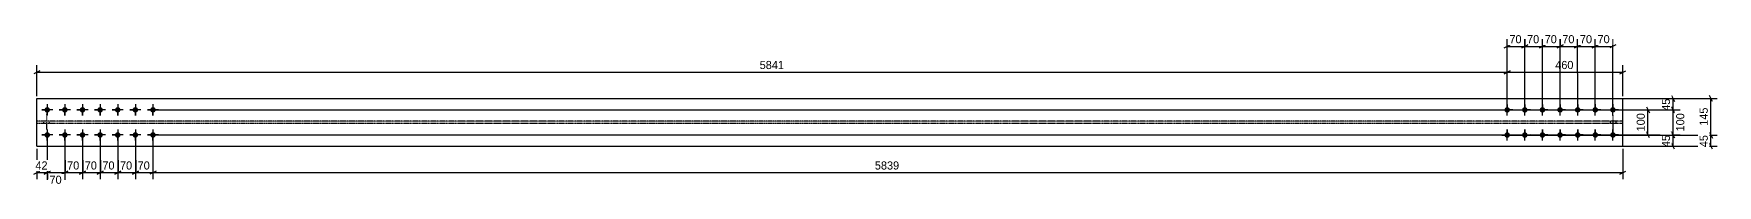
# Model space of a CAD drawing. Header units: millimetres. Extents: x 32 to 18607, y 26 to 1158.
# Drawn here: x 32 to 6720, y 26 to 630 of the extents above; entities that cross this region are included whole.
import ezdxf

# ---------------------------------------------------------------- set-up
doc = ezdxf.new("R2010")
doc.units = ezdxf.units.MM
doc.linetypes.add('DXK_LINE_DOT2', pattern=[3.9198, 1.9599, -1.9599])
doc.linetypes.add('DXK_LINE_DOT4', pattern=[0.9408, 0.4704, -0.4704])
doc.styles.add('Comic Sans MS', font='COMIC.TTF', dxfattribs={"height": 0.2})

msp = doc.modelspace()

# ---------------------------------------------------------------- hatches: boundary and pattern name
at = {"linetype": 'Continuous'}
for points in [[(85.9, 315.4, -1), (85.9, 337.4, -1)], [(155.9, 315.4, -1), (155.9, 337.4, -1)], [(225.9, 315.4, -1), (225.9, 337.4, -1)], [(295.9, 315.4, -1), (295.9, 337.4, -1)], [(365.9, 315.4, -1), (365.9, 337.4, -1)], [(435.9, 315.4, -1), (435.9, 337.4, -1)], [(505.9, 315.4, -1), (505.9, 337.4, -1)], [(5884.9, 337.2, -1), (5884.9, 315.2, -1)], [(5954.9, 337.2, -1), (5954.9, 315.2, -1)], [(6024.9, 337.3, -1), (6024.9, 315.3, -1)], [(6094.9, 337.3, -1), (6094.9, 315.3, -1)], [(6164.9, 337.3, -1), (6164.9, 315.3, -1)], [(6234.9, 337.4, -1), (6234.9, 315.4, -1)], [(6304.9, 337.4, -1), (6304.9, 315.4, -1)], [(85.9, 215.4, -1), (85.9, 237.4, -1)], [(155.9, 215.4, -1), (155.9, 237.4, -1)], [(225.9, 215.4, -1), (225.9, 237.4, -1)], [(295.9, 215.4, -1), (295.9, 237.4, -1)], [(365.9, 215.4, -1), (365.9, 237.4, -1)], [(435.9, 215.4, -1), (435.9, 237.4, -1)], [(505.9, 215.4, -1), (505.9, 237.4, -1)], [(5885, 237.2, -1), (5885, 215.2, -1)], [(5955, 237.2, -1), (5955, 215.2, -1)], [(6025, 237.3, -1), (6025, 215.3, -1)], [(6095, 237.3, -1), (6095, 215.3, -1)], [(6165, 237.3, -1), (6165, 215.3, -1)], [(6235, 237.4, -1), (6235, 215.4, -1)], [(6305, 237.4, -1), (6305, 215.4, -1)]]:
    msp.add_hatch(color=3, dxfattribs=at).paths.add_polyline_path(points)

# ---------------------------------------------------------------- linework, layer by layer
at = {"color": 8, "linetype": 'Continuous'}
for p, q in [((5884.9, 336.2), (5884.8, 607.4)), ((5954.9, 336.2), (5954.8, 607.4)), ((6024.9, 336.3), (6024.8, 607.5)), ((6094.9, 336.3), (6094.8, 607.5)), ((6164.9, 336.3), (6164.8, 607.5)), ((6234.9, 336.4), (6234.8, 607.6)), ((6304.9, 336.4), (6304.8, 607.6)), ((5872.8, 573), (5896.8, 585)), ((5942.8, 573), (5966.8, 585)), ((5954.8, 579), (6024.8, 579.1)), ((6036.8, 585.1), (6012.8, 573.1)), ((6082.8, 573.1), (6106.8, 585.1)), ((6094.8, 579.1), (6164.8, 579.1)), ((6176.8, 585.1), (6152.8, 573.1)), ((6246.8, 585.2), (6222.8, 573.2)), ((6316.8, 585.2), (6292.8, 573.2)), ((56, 482.4), (32, 470.4)), ((44, 381.4), (44, 504.8)), ((44, 476.4), (5884.9, 476.4)), ((5872.9, 470.4), (5896.9, 482.4)), ((5896.9, 482.4), (5872.9, 470.4)), ((5884.9, 336.2), (5884.9, 504.8)), ((5884.9, 336.2), (5884.9, 504.8)), ((5884.9, 476.4), (6344.8, 476.4)), ((6332.8, 470.4), (6356.8, 482.4)), ((6344.8, 381.4), (6344.8, 504.8)), ((515.9, 371.4), (6569.6, 371.4)), ((6438, 338.5), (6450, 314.5)), ((6538, 383.4), (6550, 359.4)), ((6550, 314.4), (6538, 338.4)), ((6544, 326.4), (6544, 371.4)), ((6700, 359.4), (6688, 383.4)), ((6694, 226.2), (6694, 371.4)), ((6314.9, 326.4), (6469.6, 326.5)), ((6444, 226.5), (6444, 326.5)), ((85.9, 216.4), (85.9, 48)), ((155.9, 216.4), (155.9, 50.8)), ((225.9, 216.4), (225.9, 50.8)), ((295.9, 216.4), (295.9, 50.8)), ((365.9, 216.4), (365.9, 50.8)), ((435.9, 216.4), (435.9, 50.8)), ((505.9, 216.4), (505.9, 50.8)), ((505.9, 216.4), (505.9, 50.8)), ((6315, 226.4), (6469.6, 226.5)), ((6450, 214.5), (6438, 238.5)), ((6550, 214.4), (6538, 238.4)), ((6688, 238.2), (6700, 214.2)), ((44, 171.4), (44, 50.8)), ((515.9, 181.4), (6569.6, 181.4)), ((6344.8, 171.4), (6344.8, 50.8)), ((6550, 169.4), (6538, 193.4)), ((6700, 169.4), (6688, 193.4)), ((73.9, 70.4), (97.9, 82.4)), ((143.9, 70.4), (167.9, 82.4)), ((213.9, 70.4), (237.9, 82.4)), ((283.9, 70.4), (307.9, 82.4)), ((353.9, 70.4), (377.9, 82.4)), ((423.9, 70.4), (447.9, 82.4)), ((435.9, 76.4), (505.9, 76.4)), ((517.9, 82.4), (493.9, 70.4)), ((517.9, 82.4), (493.9, 70.4)), ((505.9, 76.4), (6344.8, 76.4)), ((6332.8, 70.4), (6356.8, 82.4))]:
    msp.add_line(p, q, dxfattribs=at)
at = {"color": 7, "linetype": 'Continuous'}
for p, q in [((44, 181.4), (44, 371.4)), ((44, 371.4), (6344.5, 371.4)), ((6344.6, 181.4), (6344.5, 371.4)), ((6344.5, 281.1), (6344.8, 281.1)), ((6344.5, 271.7), (6344.8, 271.7)), ((6344.8, 271.7), (6344.8, 281.1)), ((44, 181.4), (6344.6, 181.4))]:
    msp.add_line(p, q, dxfattribs=at)
at = {"color": 3, "linetype": 'Continuous'}
for p, q in [((85.9, 348.4), (85.9, 304.4)), ((85.9, 348.4), (85.9, 333.7)), ((155.9, 348.4), (155.9, 304.4)), ((155.9, 348.4), (155.9, 333.7)), ((225.9, 348.4), (225.9, 304.4)), ((225.9, 348.4), (225.9, 333.7)), ((295.9, 348.4), (295.9, 304.4)), ((295.9, 348.4), (295.9, 333.7)), ((365.9, 348.4), (365.9, 304.4)), ((365.9, 348.4), (365.9, 333.7)), ((435.9, 348.4), (435.9, 304.4)), ((435.9, 348.4), (435.9, 333.7)), ((505.9, 348.4), (505.9, 304.4)), ((505.9, 348.4), (505.9, 333.7)), ((5884.9, 304.2), (5884.9, 348.2)), ((5884.9, 348.2), (5884.9, 333.6)), ((5954.9, 304.2), (5954.9, 348.2)), ((5954.9, 348.2), (5954.9, 333.6)), ((6024.9, 304.3), (6024.9, 348.3)), ((6024.9, 348.3), (6024.9, 333.6)), ((6094.9, 304.3), (6094.9, 348.3)), ((6094.9, 348.3), (6094.9, 333.7)), ((6164.9, 304.3), (6164.9, 348.3)), ((6164.9, 348.3), (6164.9, 333.7)), ((6234.9, 304.4), (6234.9, 348.4)), ((6234.9, 348.4), (6234.9, 333.7)), ((6304.9, 304.4), (6304.9, 348.4)), ((6304.9, 348.4), (6304.9, 333.7)), ((107.9, 326.4), (63.9, 326.4)), ((63.9, 326.4), (78.6, 326.4)), ((85.9, 304.4), (85.9, 319.1)), ((107.9, 326.4), (93.3, 326.4)), ((177.9, 326.4), (133.9, 326.4)), ((133.9, 326.4), (148.6, 326.4)), ((155.9, 304.4), (155.9, 319.1)), ((177.9, 326.4), (163.3, 326.4)), ((247.9, 326.4), (203.9, 326.4)), ((203.9, 326.4), (218.6, 326.4)), ((225.9, 304.4), (225.9, 319.1)), ((247.9, 326.4), (233.3, 326.4)), ((317.9, 326.4), (273.9, 326.4)), ((273.9, 326.4), (288.6, 326.4)), ((295.9, 304.4), (295.9, 319.1)), ((317.9, 326.4), (303.3, 326.4)), ((387.9, 326.4), (343.9, 326.4)), ((343.9, 326.4), (358.6, 326.4)), ((365.9, 304.4), (365.9, 319.1)), ((387.9, 326.4), (373.3, 326.4)), ((457.9, 326.4), (413.9, 326.4)), ((413.9, 326.4), (428.6, 326.4)), ((435.9, 304.4), (435.9, 319.1)), ((457.9, 326.4), (443.3, 326.4)), ((527.9, 326.4), (483.9, 326.4)), ((483.9, 326.4), (498.6, 326.4)), ((505.9, 304.4), (505.9, 319.1)), ((527.9, 326.4), (513.3, 326.4)), ((5862.9, 326.2), (5906.9, 326.2)), ((5862.9, 326.2), (5877.6, 326.2)), ((5884.9, 304.2), (5884.9, 318.9)), ((5906.9, 326.2), (5892.3, 326.2)), ((5932.9, 326.2), (5976.9, 326.3)), ((5932.9, 326.2), (5947.6, 326.2)), ((5954.9, 304.2), (5954.9, 318.9)), ((5976.9, 326.3), (5962.3, 326.2)), ((6002.9, 326.3), (6046.9, 326.3)), ((6002.9, 326.3), (6017.6, 326.3)), ((6024.9, 304.3), (6024.9, 318.9)), ((6046.9, 326.3), (6032.3, 326.3)), ((6072.9, 326.3), (6116.9, 326.3)), ((6072.9, 326.3), (6087.6, 326.3)), ((6094.9, 304.3), (6094.9, 319)), ((6116.9, 326.3), (6102.3, 326.3)), ((6142.9, 326.3), (6186.9, 326.3)), ((6142.9, 326.3), (6157.6, 326.3)), ((6164.9, 304.3), (6164.9, 319)), ((6186.9, 326.3), (6172.3, 326.3)), ((6212.9, 326.4), (6256.9, 326.4)), ((6212.9, 326.4), (6227.6, 326.4)), ((6234.9, 304.4), (6234.9, 319)), ((6256.9, 326.4), (6242.3, 326.4)), ((6282.9, 326.4), (6326.9, 326.4)), ((6282.9, 326.4), (6297.6, 326.4)), ((6304.9, 304.4), (6304.9, 319.1)), ((6326.9, 326.4), (6312.3, 326.4)), ((107.9, 226.4), (63.9, 226.4)), ((63.9, 226.4), (78.6, 226.4)), ((85.9, 248.4), (85.9, 204.4)), ((85.9, 248.4), (85.9, 233.7)), ((85.9, 204.4), (85.9, 219.1)), ((107.9, 226.4), (93.3, 226.4)), ((177.9, 226.4), (133.9, 226.4)), ((133.9, 226.4), (148.6, 226.4)), ((155.9, 248.4), (155.9, 204.4)), ((155.9, 248.4), (155.9, 233.7)), ((155.9, 204.4), (155.9, 219.1)), ((177.9, 226.4), (163.3, 226.4)), ((247.9, 226.4), (203.9, 226.4)), ((203.9, 226.4), (218.6, 226.4)), ((225.9, 248.4), (225.9, 204.4)), ((225.9, 248.4), (225.9, 233.7)), ((225.9, 204.4), (225.9, 219.1)), ((247.9, 226.4), (233.3, 226.4)), ((317.9, 226.4), (273.9, 226.4)), ((273.9, 226.4), (288.6, 226.4)), ((295.9, 248.4), (295.9, 204.4)), ((295.9, 248.4), (295.9, 233.7)), ((295.9, 204.4), (295.9, 219.1)), ((317.9, 226.4), (303.3, 226.4)), ((387.9, 226.4), (343.9, 226.4)), ((343.9, 226.4), (358.6, 226.4)), ((365.9, 248.4), (365.9, 204.4)), ((365.9, 248.4), (365.9, 233.7)), ((365.9, 204.4), (365.9, 219.1)), ((387.9, 226.4), (373.3, 226.4)), ((457.9, 226.4), (413.9, 226.4)), ((413.9, 226.4), (428.6, 226.4)), ((435.9, 248.4), (435.9, 204.4)), ((435.9, 248.4), (435.9, 233.7)), ((435.9, 204.4), (435.9, 219.1)), ((457.9, 226.4), (443.3, 226.4)), ((527.9, 226.4), (483.9, 226.4)), ((483.9, 226.4), (498.6, 226.4)), ((505.9, 248.4), (505.9, 204.4)), ((505.9, 248.4), (505.9, 233.7)), ((505.9, 204.4), (505.9, 219.1)), ((527.9, 226.4), (513.3, 226.4)), ((5863, 226.2), (5907, 226.2)), ((5863, 226.2), (5877.6, 226.2)), ((5885, 204.2), (5885, 248.2)), ((5885, 248.2), (5885, 233.6)), ((5885, 204.2), (5885, 218.9)), ((5907, 226.2), (5892.3, 226.2)), ((5933, 226.2), (5977, 226.3)), ((5933, 226.2), (5947.6, 226.2)), ((5955, 204.2), (5955, 248.2)), ((5955, 248.2), (5955, 233.6)), ((5955, 204.2), (5955, 218.9)), ((5977, 226.3), (5962.3, 226.2)), ((6003, 226.3), (6047, 226.3)), ((6003, 226.3), (6017.6, 226.3)), ((6025, 204.3), (6025, 248.3)), ((6025, 248.3), (6025, 233.6)), ((6025, 204.3), (6025, 218.9)), ((6047, 226.3), (6032.3, 226.3)), ((6073, 226.3), (6117, 226.3)), ((6073, 226.3), (6087.6, 226.3)), ((6095, 204.3), (6095, 248.3)), ((6095, 248.3), (6095, 233.7)), ((6095, 204.3), (6095, 219)), ((6117, 226.3), (6102.3, 226.3)), ((6143, 226.3), (6187, 226.3)), ((6143, 226.3), (6157.6, 226.3)), ((6165, 204.3), (6165, 248.3)), ((6165, 248.3), (6165, 233.7)), ((6165, 204.3), (6165, 219)), ((6187, 226.3), (6172.3, 226.3)), ((6213, 226.4), (6257, 226.4)), ((6213, 226.4), (6227.6, 226.4)), ((6235, 204.4), (6235, 248.4)), ((6235, 248.4), (6235, 233.7)), ((6235, 204.4), (6235, 219)), ((6257, 226.4), (6242.3, 226.4)), ((6283, 226.4), (6327, 226.4)), ((6283, 226.4), (6297.6, 226.4)), ((6305, 204.4), (6305, 248.4)), ((6305, 248.4), (6305, 233.7)), ((6305, 204.4), (6305, 219.1)), ((6327, 226.4), (6312.3, 226.4))]:
    msp.add_line(p, q, dxfattribs=at)
at = {"color": 7, "linetype": 'DXK_LINE_DOT4'}
for p, q in [((6344.8, 281.1), (44, 281.1)), ((6344.8, 271.7), (44, 271.7))]:
    msp.add_line(p, q, dxfattribs=at)
at = {"color": 3, "linetype": 'DXK_LINE_DOT2'}
for p, q in [((72.5, 271.7), (72.5, 281.1)), ((72.5, 271.7), (72.5, 281.1)), ((72.5, 271.7), (72.5, 281.1)), ((72.5, 271.7), (72.5, 281.1)), ((72.5, 271.7), (72.5, 281.1)), ((84, 248.5), (84, 311.7)), ((84, 248.5), (84, 311.7)), ((84, 248.5), (84, 311.7)), ((84, 248.5), (84, 311.7)), ((84, 248.5), (84, 311.7)), ((95.5, 271.7), (95.5, 281.1)), ((95.5, 271.7), (95.5, 281.1)), ((95.5, 271.7), (95.5, 281.1)), ((95.5, 271.7), (95.5, 281.1)), ((95.5, 271.7), (95.5, 281.1)), ((6293.3, 281.1), (6293.3, 271.7)), ((6293.3, 281.1), (6293.3, 271.7)), ((6293.3, 281.1), (6293.3, 271.7)), ((6293.3, 281.1), (6293.3, 271.7)), ((6293.3, 281.1), (6293.3, 271.7)), ((6304.8, 304.3), (6304.8, 241.1)), ((6304.8, 304.3), (6304.8, 241.1)), ((6304.8, 304.3), (6304.8, 241.1)), ((6304.8, 304.3), (6304.8, 241.1)), ((6304.8, 304.3), (6304.8, 241.1)), ((6316.3, 281.1), (6316.3, 271.7)), ((6316.3, 281.1), (6316.3, 271.7)), ((6316.3, 281.1), (6316.3, 271.7)), ((6316.3, 281.1), (6316.3, 271.7)), ((6316.3, 281.1), (6316.3, 271.7))]:
    msp.add_line(p, q, dxfattribs=at)

# ---------------------------------------------------------------- next in the draw order: wipeouts: each hides what was drawn before it
at = {"color": 0}
for points in [[(6022.3, 585.1), (6022.3, 629.9), (5957.3, 629.8), (5957.4, 585)], [(6162.3, 585.1), (6162.3, 629.9), (6097.3, 629.9), (6097.4, 585.1)], [(3019.6, 482.4), (3019.6, 527.2), (2909.4, 527.2), (2909.4, 482.4)], [(6438, 318.5), (6393.2, 318.5), (6393.2, 234.4), (6438, 234.4)], [(503.4, 82.4), (503.4, 127.2), (438.5, 127.2), (438.5, 82.4)], [(3483.9, 82.4), (3483.9, 127.2), (3366.9, 127.2), (3366.9, 82.4)]]:
    msp.add_wipeout(points, dxfattribs=at)

# ---------------------------------------------------------------- next in the draw order: linework, layer by layer
at = {"color": 8, "linetype": 'Continuous'}
for p, q in [((5954.9, 336.2), (5954.8, 607.4)), ((6024.9, 336.3), (6024.8, 607.5)), ((6164.9, 336.3), (6164.8, 607.5)), ((5884.8, 579), (5954.8, 579)), ((5966.8, 585), (5942.8, 573)), ((6012.8, 573.1), (6036.8, 585.1)), ((6024.8, 579.1), (6094.8, 579.1)), ((6106.8, 585.1), (6082.8, 573.1)), ((6152.8, 573.1), (6176.8, 585.1)), ((6164.8, 579.1), (6234.8, 579.2)), ((515.9, 326.4), (6569.6, 326.4)), ((435.9, 216.4), (435.9, 50.8)), ((515.9, 226.4), (6572.4, 226.4)), ((365.9, 76.4), (435.9, 76.4)), ((447.9, 82.4), (423.9, 70.4))]:
    msp.add_line(p, q, dxfattribs=at)

# ---------------------------------------------------------------- next in the draw order: texts
at = {"color": 3, "style": 'Comic Sans MS'}
for s, rotation, p in [('70', 0.02292, (5963.8, 591.4)), ('70', 0.02292, (6103.8, 591.5)), ('100', 90.02313, (6431.6, 240.8))]:
    msp.add_text(s, height=32.38, rotation=rotation, dxfattribs=at).set_placement(p)
for s, p in [('5841', (2915.8, 488.8)), ('70', (444.9, 88.8)), ('5839', (3373.3, 88.8))]:
    msp.add_text(s, height=32.38, dxfattribs=at).set_placement(p)

# ---------------------------------------------------------------- next in the draw order: wipeouts: each hides what was drawn before it
at = {"color": 0}
for points in [[(5952.3, 585), (5952.3, 629.8), (5887.3, 629.8), (5887.4, 585)], [(6232.3, 585.2), (6232.3, 630), (6167.3, 629.9), (6167.4, 585.1)], [(6160.4, 482.4), (6160.4, 527.2), (6069.4, 527.2), (6069.4, 482.4)], [(6538, 381.4), (6493.2, 381.4), (6493.2, 316.4), (6538, 316.4)], [(433.4, 82.4), (433.4, 127.2), (368.5, 127.2), (368.5, 82.4)]]:
    msp.add_wipeout(points, dxfattribs=at)

# ---------------------------------------------------------------- next in the draw order: linework, layer by layer
at = {"color": 8, "linetype": 'Continuous'}
for p, q in [((6094.9, 336.3), (6094.8, 607.5)), ((6234.9, 336.4), (6234.8, 607.6)), ((6222.8, 573.2), (6246.8, 585.2)), ((6234.8, 579.2), (6304.8, 579.2)), ((5895, 371.4), (6719.6, 371.4)), ((6538, 338.4), (6550, 314.4)), ((515.9, 326.4), (6572.4, 326.4)), ((6544, 226.4), (6544, 326.4)), ((365.9, 216.4), (365.9, 50.8)), ((295.9, 76.4), (365.9, 76.4)), ((377.9, 82.4), (353.9, 70.4))]:
    msp.add_line(p, q, dxfattribs=at)

# ---------------------------------------------------------------- next in the draw order: texts
at = {"color": 3, "style": 'Comic Sans MS'}
for s, rotation, p in [('70', 0.02292, (5893.8, 591.4)), ('70', 0.02292, (6173.8, 591.5)), ('45', 90.00021, (6531.6, 322.8))]:
    msp.add_text(s, height=32.38, rotation=rotation, dxfattribs=at).set_placement(p)
for s, p in [('460', (6075.8, 488.8)), ('70', (374.9, 88.8))]:
    msp.add_text(s, height=32.38, dxfattribs=at).set_placement(p)

# ---------------------------------------------------------------- next in the draw order: wipeouts: each hides what was drawn before it
at = {"color": 0}
for points in [[(6092.3, 585.1), (6092.3, 629.9), (6027.3, 629.9), (6027.4, 585.1)], [(6302.3, 585.2), (6302.3, 630), (6237.3, 630), (6237.4, 585.2)], [(6594.8, 318.5), (6550, 318.5), (6550, 234.3), (6594.8, 234.3)], [(363.4, 82.4), (363.4, 127.2), (298.5, 127.2), (298.5, 82.4)]]:
    msp.add_wipeout(points, dxfattribs=at)

# ---------------------------------------------------------------- next in the draw order: linework, layer by layer
at = {"color": 8, "linetype": 'Continuous'}
for p, q in [((295.9, 216.4), (295.9, 50.8)), ((515.9, 226.4), (6569.6, 226.4)), ((6538, 238.4), (6550, 214.4)), ((6544, 181.4), (6544, 226.4)), ((225.9, 76.4), (295.9, 76.4)), ((307.9, 82.4), (283.9, 70.4))]:
    msp.add_line(p, q, dxfattribs=at)

# ---------------------------------------------------------------- next in the draw order: texts
at = {"color": 3, "style": 'Comic Sans MS'}
for s, rotation, p in [('70', 0.02292, (6033.8, 591.5)), ('70', 0.02292, (6243.8, 591.6)), ('100', 90.00021, (6588.4, 240.7))]:
    msp.add_text(s, height=32.38, rotation=rotation, dxfattribs=at).set_placement(p)
msp.add_text('70', height=32.38, dxfattribs=at).set_placement((304.9, 88.8))

# ---------------------------------------------------------------- next in the draw order: wipeouts: each hides what was drawn before it
at = {"color": 0}
for points in [[(6538, 236.4), (6493.2, 236.4), (6493.2, 171.4), (6538, 171.4)], [(293.4, 82.4), (293.4, 127.2), (228.5, 127.2), (228.5, 82.4)]]:
    msp.add_wipeout(points, dxfattribs=at)

# ---------------------------------------------------------------- next in the draw order: linework, layer by layer
at = {"color": 8, "linetype": 'Continuous'}
for p, q in [((225.9, 216.4), (225.9, 50.8)), ((5895, 226.2), (6719.6, 226.2)), ((5895, 181.4), (6719.6, 181.4)), ((155.9, 76.4), (225.9, 76.4)), ((237.9, 82.4), (213.9, 70.4))]:
    msp.add_line(p, q, dxfattribs=at)

# ---------------------------------------------------------------- next in the draw order: texts
at = {"color": 3, "style": 'Comic Sans MS'}
msp.add_text('45', height=32.38, rotation=90.00021, dxfattribs=at).set_placement((6531.6, 177.8))
msp.add_text('70', height=32.38, dxfattribs=at).set_placement((234.9, 88.8))

# ---------------------------------------------------------------- next in the draw order: wipeouts: each hides what was drawn before it
at = {"color": 0}
for points in [[(6688, 340.9), (6643.2, 340.9), (6643.2, 256.7), (6688, 256.7)], [(223.4, 82.4), (223.4, 127.2), (158.5, 127.2), (158.5, 82.4)]]:
    msp.add_wipeout(points, dxfattribs=at)

# ---------------------------------------------------------------- next in the draw order: linework, layer by layer
at = {"color": 8, "linetype": 'Continuous'}
for p, q in [((155.9, 216.4), (155.9, 48)), ((5895, 226.2), (6719.6, 226.2)), ((6688, 238.2), (6700, 214.2)), ((6694, 181.4), (6694, 226.2)), ((85.9, 76.4), (155.9, 76.4)), ((167.9, 82.4), (143.9, 70.4))]:
    msp.add_line(p, q, dxfattribs=at)

# ---------------------------------------------------------------- next in the draw order: texts
at = {"color": 3, "style": 'Comic Sans MS'}
msp.add_text('145', height=32.38, rotation=90.00021, dxfattribs=at).set_placement((6681.6, 263.1))
msp.add_text('70', height=32.38, dxfattribs=at).set_placement((164.9, 88.8))

# ---------------------------------------------------------------- next in the draw order: wipeouts: each hides what was drawn before it
at = {"color": 0}
for points in [[(6688, 236.3), (6643.2, 236.3), (6643.2, 171.3), (6688, 171.3)], [(153.4, 25.6), (153.4, 70.4), (88.5, 70.4), (88.5, 25.6)]]:
    msp.add_wipeout(points, dxfattribs=at)

# ---------------------------------------------------------------- next in the draw order: linework, layer by layer
at = {"color": 8, "linetype": 'Continuous'}
for p, q in [((85.9, 216.4), (85.9, 50.8)), ((32, 70.4), (56, 82.4)), ((44, 76.4), (85.9, 76.4)), ((97.9, 82.4), (73.9, 70.4))]:
    msp.add_line(p, q, dxfattribs=at)

# ---------------------------------------------------------------- next in the draw order: texts
at = {"color": 3, "style": 'Comic Sans MS'}
msp.add_text('45', height=32.38, rotation=90.00021, dxfattribs=at).set_placement((6681.6, 177.7))
msp.add_text('70', height=32.38, dxfattribs=at).set_placement((94.9, 32))

# ---------------------------------------------------------------- next in the draw order: wipeouts: each hides what was drawn before it
at = {"color": 0}
msp.add_wipeout([(97.4, 82.4), (97.4, 127.2), (32.5, 127.2), (32.5, 82.4)], dxfattribs=at)

# ---------------------------------------------------------------- next in the draw order: texts
at = {"color": 3, "style": 'Comic Sans MS'}
msp.add_text('42', height=32.38, dxfattribs=at).set_placement((38.9, 88.8))

doc.saveas('drawing.dxf')
